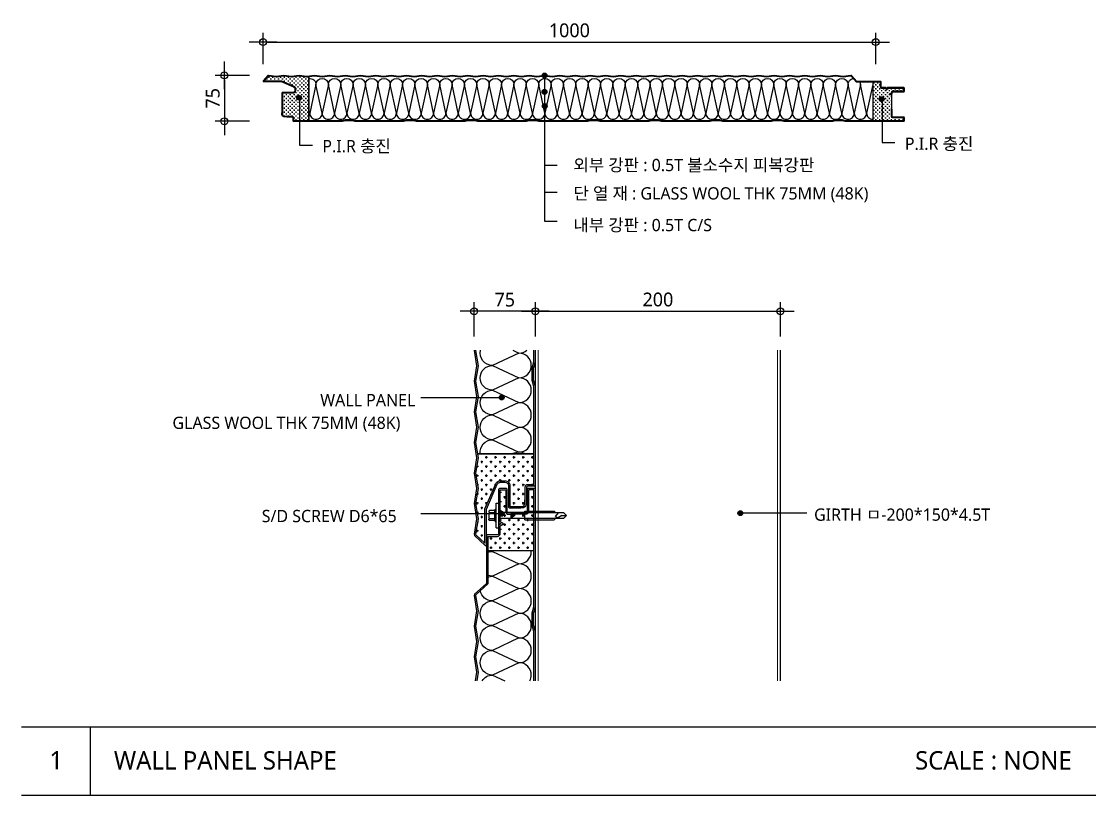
# Model space of a CAD drawing. Header units: millimetres. Extents: x 2752880 to 2775018, y 665860 to 672840.
# Drawn here: x 2752880 to 2754623, y 671455 to 672719 of the extents above; entities that cross this region are included whole.
import ezdxf
from ezdxf.enums import TextEntityAlignment as Align

# ---------------------------------------------------------------- set-up
doc = ezdxf.new("R2010")
doc.units = ezdxf.units.MM
doc.header["$LTSCALE"] = 10
doc.layers.get('DEFPOINTS').update_dxf_attribs({"color": 161})
for name, color, linetype in [('4', 4, 'Continuous'), ('BOX', 5, 'Continuous'), ('DIM', 7, 'Continuous'), ('Part', 1, 'Continuous'), ('TEX', 3, 'Continuous'), ('xref 단면도$0$내부우레탄-1', 13, 'Continuous')]:
    doc.layers.add(name, color=color, linetype=linetype)
doc.styles.add('나눔바른고딕', font='NanumBarunGothic.ttf')
doc.styles.add('맑은고딕', font='malgun_0.ttf')
doc.dimstyles.new('10 NDIM', dxfattribs={"dimscale": 10, "dimtxt": 3, "dimasz": 1, "dimexe": 2, "dimexo": 2, "dimgap": 1.5, "dimtad": 1, "dimdec": 0, "dimrnd": 0.25, "dimdsep": 46, "dimtxsty": '나눔바른고딕', "dimblk": 'DOT0', "dimcen": 1, "dimdle": 8, "dimclrd": 7, "dimclre": 7, "dimclrt": 7, "dimadec": 0, "dimazin": 0, "dimtfac": 1, "dimtdec": 0, "dimtix": 1, "dimtmove": 2, "dimatfit": 3, "dimldrblk": 'DOT0', "dimfxl": 1, "dimtolj": 1, "dimtzin": 0, "dimlwd": -1, "dimlwe": -1, "dimarcsym": 0})
pattern_1 = [(0, (50, 1426.6496), (3.175, 3.175), [1.5875, -4.7625]), (90, (50.7937, 1425.8558), (-3.175, 3.175), [1.5875, -4.7625])]

# ---------------------------------------------------------------- blocks, each defined once
blk = doc.blocks.new('DOT0')
at = {"layer": 'DIM'}
blk.add_line((-3, 0), (3, 0), dxfattribs=at)
at = {"layer": 'DIM', "color": 6}
blk.add_circle((0, 0), 0.75, dxfattribs=at)
blk = doc.blocks.new('*D24')
at = {"layer": 'DEFPOINTS', "color": 0, "linetype": 'ByBlock', "ltscale": 0.5, "transparency": 16777216}
for p in [(2754274.2, 672684.9), (2753274.2, 672633.9), (2754274.2, 672633.9)]:
    blk.add_point(p, dxfattribs=at)
at = {"layer": 'DIM', "color": 7, "linetype": 'ByBlock', "ltscale": 0.5, "transparency": 16777216}
for p, q in [((2753274.2, 672648.9), (2753274.2, 672699.9)), ((2754274.2, 672648.9), (2754274.2, 672699.9)), ((2753281.7, 672684.9), (2754266.7, 672684.9))]:
    blk.add_line(p, q, dxfattribs=at)
at = {"layer": 'DIM', "color": 7, "linetype": 'ByBlock', "ltscale": 0.5, "transparency": 16777216, "xscale": 7.5, "yscale": 7.5, "zscale": 7.5, "rotation": 180}
blk.add_blockref('DOT0', (2753274.2, 672684.9), dxfattribs=at)
at = {"layer": 'DIM', "color": 7, "linetype": 'ByBlock', "ltscale": 0.5, "transparency": 16777216, "xscale": 7.5, "yscale": 7.5, "zscale": 7.5}
blk.add_blockref('DOT0', (2754274.2, 672684.9), dxfattribs=at)
at = {"layer": 'DIM', "color": 7, "linetype": 'ByBlock', "ltscale": 0.5, "transparency": 16777216, "insert": (2753774.2, 672704.1), "char_height": 22.5, "attachment_point": 5, "style": '맑은고딕'}
blk.add_mtext('\\A1;1000', dxfattribs=at)
blk = doc.blocks.new('*D25')
at = {"layer": 'DEFPOINTS', "color": 0, "linetype": 'ByBlock', "ltscale": 0.5, "transparency": 16777216}
for p in [(2753267.2, 672630.7), (2753211.1, 672555.7), (2753267.2, 672555.7)]:
    blk.add_point(p, dxfattribs=at)
at = {"layer": 'DIM', "color": 7, "linetype": 'ByBlock', "ltscale": 0.5, "transparency": 16777216}
for p, q in [((2753252.2, 672630.7), (2753196.1, 672630.7)), ((2753211.1, 672623.2), (2753211.1, 672563.2)), ((2753252.2, 672555.7), (2753196.1, 672555.7))]:
    blk.add_line(p, q, dxfattribs=at)
at = {"layer": 'DIM', "color": 7, "linetype": 'ByBlock', "ltscale": 0.5, "transparency": 16777216, "xscale": 7.5, "yscale": 7.5, "zscale": 7.5}
for p, rotation in [((2753211.1, 672630.7), 90), ((2753211.1, 672555.7), 270)]:
    blk.add_blockref('DOT0', p, dxfattribs=dict(at, rotation=rotation))
at = {"layer": 'DIM', "color": 7, "linetype": 'ByBlock', "ltscale": 0.5, "transparency": 16777216, "insert": (2753192.2, 672593.2), "char_height": 22.5, "attachment_point": 5, "rotation": 90, "style": '맑은고딕'}
blk.add_mtext('\\A1;75', dxfattribs=at)
blk = doc.blocks.new('DASFDFAAD')
at = {"color": 4}
for p, q in [((2851171.63, 1641080.35), (2851171.63, 1641100.35)), ((2851173.63, 1641100.35), (2851173.63, 1641080.35)), ((2851165.63, 1641093.85), (2851165.63, 1641093.56)), ((2851165.63, 1641092.14), (2851165.63, 1641088.56)), ((2851166.13, 1641092.85), (2851165.78, 1641093.2)), ((2851166.13, 1641092.85), (2851165.78, 1641092.5)), ((2851170.63, 1641094.35), (2851166.13, 1641094.35)), ((2851166.13, 1641092.85), (2851170.63, 1641092.85)), ((2851170.63, 1641094.85), (2851170.63, 1641094.35)), ((2851170.63, 1641086.35), (2851170.63, 1641094.35)), ((2851171.63, 1641095.35), (2851171.13, 1641095.35)), ((2851218.65, 1641092.78), (2851173.63, 1641092.78)), ((2851195.03, 1641086.78), (2851195.03, 1641093.78)), ((2851195.03, 1641093.78), (2851219.03, 1641093.78)), ((2851195.03, 1641092.78), (2851226.53, 1641092.78)), ((2851219.03, 1641093.78), (2851220.03, 1641092.78)), ((2851219.89, 1641089.53), (2851222.54, 1641092.43)), ((2851225.29, 1641090.28), (2851221.66, 1641087.99)), ((2851222.54, 1641092.43), (2851226.53, 1641092.78)), ((2851225.29, 1641090.28), (2851229.03, 1641090.28)), ((2851229.03, 1641090.28), (2851226.53, 1641092.78)), ((2851229.03, 1641090.28), (2851226.53, 1641087.78)), ((2851166.13, 1641087.85), (2851165.63, 1641087.35)), ((2851165.63, 1641086.85), (2851165.63, 1641087.35)), ((2851166.13, 1641087.85), (2851165.78, 1641088.2)), ((2851166.13, 1641087.85), (2851170.63, 1641087.85)), ((2851166.13, 1641086.35), (2851170.63, 1641086.35)), ((2851170.63, 1641086.35), (2851170.63, 1641085.85)), ((2851171.13, 1641085.35), (2851171.63, 1641085.35)), ((2851218.65, 1641087.78), (2851173.63, 1641087.78)), ((2851226.53, 1641087.78), (2851195.03, 1641087.78)), ((2851195.03, 1641086.78), (2851219.03, 1641086.78)), ((2851219.03, 1641086.78), (2851220.03, 1641087.78)), ((2851221.66, 1641087.99), (2851219.89, 1641089.53))]:
    blk.add_line(p, q, dxfattribs=at)
for centre, start, end in [((2851166.13, 1641093.85), 90, 180), ((2851166.13, 1641093.56), 180, 225), ((2851166.13, 1641092.14), 135, 180), ((2851171.13, 1641094.85), 90, 180), ((2851166.13, 1641088.56), 180, 225), ((2851166.13, 1641086.85), 180, 270), ((2851171.13, 1641085.85), 180, 270)]:
    blk.add_arc(centre, 0.5, start, end, dxfattribs=at)
at = {"layer": '4'}
for p, q in [((2851171.63, 1641100.35), (2851173.63, 1641100.35)), ((2851171.63, 1641080.35), (2851173.63, 1641080.35))]:
    blk.add_line(p, q, dxfattribs=at)
blk = doc.blocks.new('*D26')
at = {"layer": 'DEFPOINTS', "color": 0, "linetype": 'ByBlock', "ltscale": 0.5, "transparency": 16777216}
for p in [(2753618.7, 672245.5), (2753618.7, 672189.4), (2753718.7, 672189.4)]:
    blk.add_point(p, dxfattribs=at)
at = {"layer": 'DIM', "color": 7, "linetype": 'ByBlock', "ltscale": 0.5, "transparency": 16777216}
for p, q in [((2753618.7, 672204.4), (2753618.7, 672260.5)), ((2753718.7, 672204.4), (2753718.7, 672260.5)), ((2753711.2, 672245.5), (2753626.2, 672245.5))]:
    blk.add_line(p, q, dxfattribs=at)
at = {"layer": 'DIM', "color": 7, "linetype": 'ByBlock', "ltscale": 0.5, "transparency": 16777216, "xscale": 7.5, "yscale": 7.5, "zscale": 7.5, "rotation": 180}
blk.add_blockref('DOT0', (2753618.7, 672245.5), dxfattribs=at)
at = {"layer": 'DIM', "color": 7, "linetype": 'ByBlock', "ltscale": 0.5, "transparency": 16777216, "xscale": 7.5, "yscale": 7.5, "zscale": 7.5}
blk.add_blockref('DOT0', (2753718.7, 672245.5), dxfattribs=at)
at = {"layer": 'DIM', "color": 7, "linetype": 'ByBlock', "ltscale": 0.5, "transparency": 16777216, "insert": (2753668.7, 672264.4), "char_height": 22.5, "attachment_point": 5, "style": '맑은고딕'}
blk.add_mtext('\\A1;75', dxfattribs=at)
blk = doc.blocks.new('*D27')
at = {"layer": 'DEFPOINTS', "color": 0, "linetype": 'ByBlock', "ltscale": 0.5, "transparency": 16777216}
for p in [(2754118.7, 672245.5), (2753718.7, 672189.4), (2754118.7, 672189.4)]:
    blk.add_point(p, dxfattribs=at)
at = {"layer": 'DIM', "color": 7, "linetype": 'ByBlock', "ltscale": 0.5, "transparency": 16777216}
for p, q in [((2753718.7, 672204.4), (2753718.7, 672260.5)), ((2754118.7, 672204.4), (2754118.7, 672260.5)), ((2753726.2, 672245.5), (2754111.2, 672245.5))]:
    blk.add_line(p, q, dxfattribs=at)
at = {"layer": 'DIM', "color": 7, "linetype": 'ByBlock', "ltscale": 0.5, "transparency": 16777216, "xscale": 7.5, "yscale": 7.5, "zscale": 7.5, "rotation": 180}
blk.add_blockref('DOT0', (2753718.7, 672245.5), dxfattribs=at)
at = {"layer": 'DIM', "color": 7, "linetype": 'ByBlock', "ltscale": 0.5, "transparency": 16777216, "xscale": 7.5, "yscale": 7.5, "zscale": 7.5}
blk.add_blockref('DOT0', (2754118.7, 672245.5), dxfattribs=at)
at = {"layer": 'DIM', "color": 7, "linetype": 'ByBlock', "ltscale": 0.5, "transparency": 16777216, "insert": (2753918.7, 672264.6), "char_height": 22.5, "attachment_point": 5, "style": '맑은고딕'}
blk.add_mtext('\\A1;200', dxfattribs=at)

msp = doc.modelspace()

# ---------------------------------------------------------------- hatches: boundary and pattern name
at = {"linetype": 'ByBlock'}
h = msp.add_hatch(color=4, dxfattribs=at)
h.dxf.hatch_style = 1
h.paths.add_polyline_path([(2753737.7, 672630.5, 1), (2753729.8, 672630.5, 1)])
h = msp.add_hatch(color=4, dxfattribs=at)
h.dxf.hatch_style = 1
h.paths.add_polyline_path([(2753737.4, 672603.8, 1), (2753729.5, 672603.8, 1)])
h = msp.add_hatch(color=4, dxfattribs=at)
h.dxf.hatch_style = 1
h.paths.add_polyline_path([(2753336.9, 672594.2, 1), (2753329, 672594.2, 1)])
h = msp.add_hatch(color=4, dxfattribs=at)
h.dxf.hatch_style = 1
h.paths.add_polyline_path([(2753737.9, 672580.3, 1), (2753730, 672580.3, 1)])
h = msp.add_hatch(color=4, dxfattribs=at)
h.dxf.hatch_style = 1
h.paths.add_polyline_path([(2754287.7, 672591.9, 1), (2754279.9, 672591.9, 1)])
h = msp.add_hatch(color=4, dxfattribs=at)
h.dxf.hatch_style = 1
h.paths.add_polyline_path([(2753667.6, 672104.7, 1), (2753659.8, 672104.7, 1)])
h = msp.add_hatch(color=4, dxfattribs=at)
h.dxf.hatch_style = 1
h.paths.add_polyline_path([(2753667.6, 671914.8, 1), (2753659.8, 671914.8, 1)])
h = msp.add_hatch(color=4, dxfattribs=at)
h.dxf.hatch_style = 1
h.paths.add_polyline_path([(2754057.1, 671915.9, 1), (2754049.2, 671915.9, 1)])
at = {"layer": 'xref 단면도$0$내부우레탄-1', "linetype": 'ByBlock'}
h = msp.add_hatch(dxfattribs=at)
h.set_pattern_fill('CROSS', color=251, scale=0.5, style=0)
h.set_pattern_definition(pattern_1)
h.paths.add_polyline_path([(2753349.1, 672628), (2753345.9, 672627.5), (2753333.4, 672629.5), (2753320.9, 672627.5), (2753308.4, 672629.5), (2753295.9, 672627.5), (2753283.4, 672629.5), (2753282.9, 672629.4), (2753276.2, 672621.9), (2753304.2, 672621.9), (2753324.7, 672612.9, -0.298105), (2753327.1, 672609.2), (2753327.1, 672605.5, -0.414214), (2753323.1, 672601.5), (2753306.1, 672601.5), (2753306.1, 672569.8), (2753306.1, 672567.9), (2753306.1, 672566.4, 0.378865), (2753307.8, 672564.5), (2753313, 672563.9), (2753321.8, 672563.9, -0.433389), (2753324.1, 672561.7), (2753324.1, 672556.9), (2753333.9, 672556.9), (2753333.9, 672590.4, -0.481018), (2753329, 672594.2, -1), (2753336.9, 672594.2, -0.350423), (2753333.9, 672590.4), (2753333.9, 672556.9), (2753349.1, 672556.9)])
h = msp.add_hatch(dxfattribs=at)
h.set_pattern_fill('CROSS', color=251, scale=0.5, style=0)
h.set_pattern_definition(pattern_1)
h.paths.add_polyline_path([(2754299.7, 672575.5), (2754299.7, 672599.5), (2754296.7, 672599.5), (2754296.7, 672600.7), (2754299.7, 672600.7), (2754299.7, 672602.7, -0.414214), (2754301.9, 672604.9), (2754319.7, 672604.9), (2754319.7, 672609.5), (2754293.7, 672609.5), (2754291.9, 672606.6), (2754290.2, 672609.5), (2754283.9, 672609.5, -0.414214), (2754281.7, 672611.7), (2754281.7, 672619.5), (2754269.8, 672619.5), (2754269.8, 672556.9), (2754284.7, 672556.9), (2754284.7, 672588, -0.481018), (2754279.9, 672591.9, -1), (2754287.7, 672591.9, -0.350423), (2754284.7, 672588), (2754284.7, 672556.9), (2754319.7, 672556.9), (2754319.7, 672561.3), (2754302, 672561.3, -0.426354), (2754299.7, 672563.5)])
h = msp.add_hatch(dxfattribs=at)
h.set_pattern_fill('CROSS', color=251, scale=30, angle=90, style=0)
h.set_pattern_definition([(90, (6040446.3056, -5032262.4464), (-7.5, 7.5), [3.75, -11.25]), (180, (6040448.1806, -5032260.5714), (-7.5, -7.5), [3.75, -11.25])])
h.paths.add_polyline_path([(2753626.2, 672012.8), (2753621.2, 671981.4), (2753625.2, 671956.4), (2753621.2, 671931.4), (2753625.2, 671906.4), (2753621.2, 671881.4), (2753621.3, 671880.4), (2753636.3, 671866.9), (2753636.3, 671922.9), (2753656.4, 671968.8), (2753669.1, 671968.8, -0.414214), (2753677.1, 671960.9), (2753677.1, 671926.8), (2753697.2, 671926.8, 0.378865), (2753701, 671930.2), (2753702.3, 671940.6), (2753702.3, 671962.8), (2753716.3, 671962.8), (2753716.3, 672012.8)])
h = msp.add_hatch(dxfattribs=at)
h.set_pattern_fill('CROSS', color=251, scale=30, angle=90, style=0)
h.set_pattern_definition([(90, (6040446.3056, -5034262.4464), (-7.5, 7.5), [3.75, -11.25]), (180, (6040448.1806, -5034260.5714), (-7.5, -7.5), [3.75, -11.25])])
h.paths.add_polyline_path([(2753681.1, 671914), (2753681.1, 671908), (2753678.7, 671908), (2753678.7, 671914), (2753674.7, 671914, -0.414214), (2753670.3, 671918.4), (2753670.3, 671954), (2753661.1, 671954), (2753661.1, 671901.9), (2753666.9, 671898.4), (2753661.1, 671895), (2753661.1, 671882.4, -0.414214), (2753656.7, 671878), (2753641.1, 671878), (2753641.1, 671854.3), (2753716.3, 671854.3), (2753716.3, 671954), (2753707.5, 671954), (2753707.5, 671918.3, -0.402176), (2753703.1, 671914)])

# ---------------------------------------------------------------- linework, layer by layer
at = {"color": 4, "linetype": 'ByBlock'}
for p, q in [((2753349.1, 672628), (2753349.1, 672556.9)), ((2753349.1, 672556.9), (2753349.1, 672628)), ((2753733.4, 672630.7), (2753733.4, 672392.4)), ((2754269.8, 672556.9), (2754269.8, 672619.5)), ((2753306.1, 672600.8), (2753304.9, 672600.8)), ((2753304.9, 672600.8), (2753304.9, 672567.7)), ((2753306.1, 672600.8), (2753304.9, 672600.8)), ((2753304.9, 672600.8), (2753304.9, 672567.7)), ((2753306.1, 672600.8), (2753306.1, 672569.7)), ((2753306.1, 672600.8), (2753306.1, 672567.9)), ((2754299.7, 672600.5), (2754299.7, 672574.5)), ((2754300.9, 672600.5), (2754300.9, 672602.7)), ((2753333.9, 672595.8), (2753333.9, 672516.9)), ((2754284.7, 672593.4), (2754284.7, 672520.8)), ((2753333.9, 672516.9), (2753354.8, 672516.9)), ((2754284.7, 672520.8), (2754305.6, 672520.8)), ((2753733.4, 672483.9), (2753754.4, 672483.9)), ((2753733.4, 672440.2), (2753754.4, 672440.2)), ((2753733.4, 672392.4), (2753754.4, 672392.4)), ((2753531.6, 672104.6), (2753663.6, 672104.6)), ((2753624.1, 672012.8), (2753716.3, 672012.8)), ((2753716.3, 672012.8), (2753624.1, 672012.8)), ((2753678.6, 671926.8), (2753690.7, 671926.8)), ((2753678.6, 671926.8), (2753678.6, 671924.4)), ((2753678.6, 671926.8), (2753694.4, 671926.8)), ((2753678.6, 671926.8), (2753678.6, 671924.4)), ((2753678.6, 671924.4), (2753694.7, 671924.4)), ((2753678.6, 671924.4), (2753694.7, 671924.4)), ((2753531.6, 671915.3), (2753663.6, 671915.3)), ((2753679.1, 671916.4), (2753674.7, 671916.4)), ((2753679.1, 671914), (2753681.1, 671914)), ((2754161.8, 671915.8), (2754053.1, 671915.8)), ((2753716.3, 671854.3), (2753641.1, 671854.3))]:
    msp.add_line(p, q, dxfattribs=at)
at = {"color": 0, "linetype": 'ByBlock'}
for p, q in [((2753718.7, 671642.2), (2753718.7, 672181.9)), ((2754118.7, 671642.2), (2754118.7, 672181.9))]:
    msp.add_line(p, q, dxfattribs=at)
at = {"color": 4, "linetype": 'ByBlock'}
for points in [[(2754296.7, 672600.7), (2754296.7, 672599.5), (2754299.9, 672599.5, 0.414214), (2754300.9, 672600.5), (2754300.9, 672602.7, -0.414214), (2754301.9, 672603.7), (2754319.9, 672603.7, 0.414214), (2754320.9, 672604.7), (2754320.9, 672609.7, 0.414214), (2754319.9, 672610.7), (2754293, 672610.7), (2754291.9, 672608.9), (2754290.9, 672610.7), (2754283.9, 672610.7, -0.414214), (2754282.9, 672611.7), (2754282.9, 672619.7, 0.414214), (2754281.9, 672620.7), (2754243.4, 672620.7), (2754234.5, 672630.5), (2754233.4, 672630.7), (2754220.9, 672628.7), (2754208.4, 672630.7), (2754195.9, 672628.7), (2754183.4, 672630.7), (2754170.9, 672628.7), (2754158.4, 672630.7), (2754145.9, 672628.7), (2754133.4, 672630.7), (2754120.9, 672628.7), (2754108.4, 672630.7), (2754095.9, 672628.7), (2754083.4, 672630.7), (2754070.9, 672628.7), (2754058.4, 672630.7), (2754045.9, 672628.7), (2754033.4, 672630.7), (2754020.9, 672628.7), (2754008.4, 672630.7), (2753995.9, 672628.7), (2753983.4, 672630.7), (2753970.9, 672628.7), (2753958.4, 672630.7), (2753945.9, 672628.7), (2753933.4, 672630.7), (2753920.9, 672628.7), (2753908.4, 672630.7), (2753895.9, 672628.7), (2753883.4, 672630.7), (2753870.9, 672628.7), (2753858.4, 672630.7), (2753845.9, 672628.7), (2753833.4, 672630.7), (2753820.9, 672628.7), (2753808.4, 672630.7), (2753795.9, 672628.7), (2753783.4, 672630.7), (2753770.9, 672628.7), (2753758.4, 672630.7), (2753745.9, 672628.7), (2753733.4, 672630.7), (2753720.9, 672628.7), (2753708.4, 672630.7), (2753695.9, 672628.7), (2753683.4, 672630.7), (2753670.9, 672628.7), (2753658.4, 672630.7), (2753645.9, 672628.7), (2753633.4, 672630.7), (2753620.9, 672628.7), (2753608.4, 672630.7), (2753595.9, 672628.7), (2753583.4, 672630.7), (2753570.9, 672628.7), (2753558.4, 672630.7), (2753545.9, 672628.7), (2753533.4, 672630.7), (2753520.9, 672628.7), (2753508.4, 672630.7), (2753495.9, 672628.7), (2753483.4, 672630.7), (2753470.9, 672628.7), (2753458.4, 672630.7), (2753445.9, 672628.7), (2753433.4, 672630.7), (2753420.9, 672628.7), (2753408.4, 672630.7), (2753395.9, 672628.7), (2753383.4, 672630.7), (2753370.9, 672628.7), (2753358.4, 672630.7), (2753345.9, 672628.7), (2753333.4, 672630.7), (2753320.9, 672628.7), (2753308.4, 672630.7), (2753295.9, 672628.7), (2753283.4, 672630.7), (2753282.3, 672630.5), (2753274.3, 672621.6, 0.20034), (2753274.2, 672621.3), (2753274.2, 672621.2, 0.414214), (2753274.7, 672620.7), (2753303.9, 672620.7), (2753324.2, 672611.8, -0.298105), (2753325.9, 672609.2), (2753325.9, 672605.5, -0.414214), (2753323.1, 672602.7), (2753305.9, 672602.7, 0.414214), (2753304.9, 672601.7), (2753304.9, 672569.7), (2753306.1, 672569.7)], [(2754281.7, 672619.5), (2754242.8, 672619.5), (2754233.9, 672629.4), (2754233.4, 672629.5), (2754220.9, 672627.5), (2754208.4, 672629.5), (2754195.9, 672627.5), (2754183.4, 672629.5), (2754170.9, 672627.5), (2754158.4, 672629.5), (2754145.9, 672627.5), (2754133.4, 672629.5), (2754120.9, 672627.5), (2754108.4, 672629.5), (2754095.9, 672627.5), (2754083.4, 672629.5), (2754070.9, 672627.5), (2754058.4, 672629.5), (2754045.9, 672627.5), (2754033.4, 672629.5), (2754020.9, 672627.5), (2754008.4, 672629.5), (2753995.9, 672627.5), (2753983.4, 672629.5), (2753970.9, 672627.5), (2753958.4, 672629.5), (2753945.9, 672627.5), (2753933.4, 672629.5), (2753920.9, 672627.5), (2753908.4, 672629.5), (2753895.9, 672627.5), (2753883.4, 672629.5), (2753870.9, 672627.5), (2753858.4, 672629.5), (2753845.9, 672627.5), (2753833.4, 672629.5), (2753820.9, 672627.5), (2753808.4, 672629.5), (2753795.9, 672627.5), (2753783.4, 672629.5), (2753770.9, 672627.5), (2753758.4, 672629.5), (2753745.9, 672627.5), (2753733.4, 672629.5), (2753720.9, 672627.5), (2753708.4, 672629.5), (2753695.9, 672627.5), (2753683.4, 672629.5), (2753670.9, 672627.5), (2753658.4, 672629.5), (2753645.9, 672627.5), (2753633.4, 672629.5), (2753620.9, 672627.5), (2753608.4, 672629.5), (2753595.9, 672627.5), (2753583.4, 672629.5), (2753570.9, 672627.5), (2753558.4, 672629.5), (2753545.9, 672627.5), (2753533.4, 672629.5), (2753520.9, 672627.5), (2753508.4, 672629.5), (2753495.9, 672627.5), (2753483.4, 672629.5), (2753470.9, 672627.5), (2753458.4, 672629.5), (2753445.9, 672627.5), (2753433.4, 672629.5), (2753420.9, 672627.5), (2753408.4, 672629.5), (2753395.9, 672627.5), (2753383.4, 672629.5), (2753370.9, 672627.5), (2753358.4, 672629.5), (2753345.9, 672627.5), (2753333.4, 672629.5), (2753320.9, 672627.5), (2753308.4, 672629.5), (2753295.9, 672627.5), (2753283.4, 672629.5), (2753282.9, 672629.4), (2753276.2, 672621.9), (2753304.2, 672621.9), (2753324.7, 672612.9, -0.298105), (2753327.1, 672609.2), (2753327.1, 672605.5, -0.414214), (2753323.1, 672601.5), (2753306.1, 672601.5), (2753306.1, 672569.8)], [(2754281.7, 672619.5), (2754281.7, 672611.7, 0.414214), (2754283.9, 672609.5), (2754290.2, 672609.5), (2754291.9, 672606.6), (2754293.7, 672609.5), (2754319.7, 672609.5), (2754319.7, 672604.9), (2754301.9, 672604.9, 0.414214), (2754299.7, 672602.7), (2754299.7, 672600.7), (2754296.7, 672600.7)], [(2753307.7, 672563.3, -0.379276), (2753304.9, 672566.4), (2753304.9, 672569.7)], [(2753306.1, 672575.8), (2753306.1, 672566.4, 0.378865), (2753307.8, 672564.5), (2753313, 672563.9), (2753321.8, 672563.9, -0.433389), (2753324.1, 672561.7), (2753324.1, 672556.9), (2753403.9, 672556.9), (2753408.9, 672558.4), (2753419.3, 672558.4), (2753424.3, 672556.9), (2753503.9, 672556.9), (2753508.9, 672558.4), (2753519.3, 672558.4), (2753524.3, 672556.9), (2753603.9, 672556.9), (2753608.9, 672558.4), (2753619.3, 672558.4), (2753624.3, 672556.9), (2753703.9, 672556.9), (2753708.9, 672558.4), (2753719.3, 672558.4), (2753724.3, 672556.9), (2753803.9, 672556.9), (2753808.9, 672558.4), (2753819.3, 672558.4), (2753824.3, 672556.9), (2753903.9, 672556.9), (2753908.9, 672558.4), (2753919.3, 672558.4), (2753924.3, 672556.9), (2754003.9, 672556.9), (2754008.9, 672558.4), (2754019.3, 672558.4), (2754024.3, 672556.9), (2754103.9, 672556.9), (2754108.9, 672558.4), (2754119.3, 672558.4), (2754124.3, 672556.9), (2754203.9, 672556.9), (2754208.9, 672558.4), (2754219.3, 672558.4), (2754224.3, 672556.9), (2754319.7, 672556.9), (2754319.7, 672561.3), (2754301.8, 672561.3, -0.402176), (2754299.7, 672563.5), (2754299.7, 672575.5)], [(2753307.7, 672563.3), (2753312.9, 672562.7), (2753321.8, 672562.7, -0.442758), (2753322.9, 672561.7), (2753322.9, 672556.7, 0.414214), (2753323.9, 672555.7), (2753404.1, 672555.7), (2753409.1, 672557.2), (2753419.1, 672557.2), (2753424.1, 672555.7), (2753504.1, 672555.7), (2753509.1, 672557.2), (2753519.1, 672557.2), (2753524.1, 672555.7), (2753604.1, 672555.7), (2753609.1, 672557.2), (2753619.1, 672557.2), (2753624.1, 672555.7), (2753704.1, 672555.7), (2753709.1, 672557.2), (2753719.1, 672557.2), (2753724.1, 672555.7), (2753804.1, 672555.7), (2753809.1, 672557.2), (2753819.1, 672557.2), (2753824.1, 672555.7), (2753904.1, 672555.7), (2753909.1, 672557.2), (2753919.1, 672557.2), (2753924.1, 672555.7), (2754004.1, 672555.7), (2754009.1, 672557.2), (2754019.1, 672557.2), (2754024.1, 672555.7), (2754104.1, 672555.7), (2754109.1, 672557.2), (2754119.1, 672557.2), (2754124.1, 672555.7), (2754204.1, 672555.7), (2754209.1, 672557.2), (2754219.1, 672557.2), (2754224.1, 672555.7), (2754319.9, 672555.7, 0.414214), (2754320.9, 672556.7), (2754320.9, 672561.5, 0.396394), (2754320, 672562.5), (2754301.9, 672562.5, -0.396394), (2754300.9, 672563.5), (2754300.9, 672569), (2754300.9, 672575.5), (2754299.7, 672575.5)], [(2753618.8, 672181.9), (2753618.7, 672181.4), (2753622.7, 672156.4), (2753618.7, 672131.4), (2753622.7, 672106.4), (2753618.7, 672081.4), (2753622.7, 672056.4), (2753618.7, 672031.4), (2753622.7, 672006.4), (2753618.7, 671981.4), (2753622.7, 671956.4), (2753618.7, 671931.4), (2753622.7, 671906.4), (2753618.7, 671881.4), (2753619.1, 671879.2), (2753636.8, 671863.2, 0.20034), (2753637.5, 671862.9), (2753637.7, 671862.9, 0.414214), (2753638.7, 671863.9), (2753638.7, 671922.4), (2753656.4, 671963, -0.298105), (2753661.7, 671966.4), (2753669.1, 671966.4, -0.414214), (2753674.7, 671960.9), (2753674.7, 671926.4, 0.414214), (2753676.7, 671924.4), (2753690.7, 671924.4), (2753690.7, 671926.8)], [(2753621.2, 672181.9), (2753621.2, 672181.4), (2753625.2, 672156.4), (2753621.2, 672131.4), (2753625.2, 672106.4), (2753621.2, 672081.4), (2753625.2, 672056.4), (2753621.2, 672031.4), (2753625.2, 672006.4), (2753621.2, 671981.4), (2753625.2, 671956.4), (2753621.2, 671931.4), (2753625.2, 671906.4), (2753621.2, 671881.4), (2753621.3, 671880.4), (2753636.3, 671866.9), (2753636.3, 671922.9), (2753654.2, 671964, -0.298105), (2753661.7, 671968.8), (2753669.1, 671968.8, -0.414214), (2753677.1, 671960.9), (2753677.1, 671926.8), (2753690.6, 671926.8)], [(2753678.6, 671926.8), (2753697.2, 671926.8, 0.378865), (2753701, 671930.2), (2753702.3, 671940.6), (2753702.3, 671958.2, -0.433389), (2753706.7, 671962.8), (2753716.3, 671962.8), (2753716.3, 672122.5), (2753713.3, 672132.5), (2753713.3, 672153.2), (2753716.3, 672163.2), (2753716.3, 672181.9)], [(2753703.4, 671929.9), (2753704.7, 671940.4), (2753704.7, 671958.2, -0.442758), (2753706.7, 671960.4), (2753716.7, 671960.4, 0.414214), (2753718.7, 671962.4), (2753718.7, 672122.8), (2753715.7, 672132.8), (2753715.7, 672152.8), (2753718.7, 672162.8), (2753718.7, 672181.9)], [(2753702.2, 672012.8, 0.13386), (2753691.9, 672015.6), (2753679, 672012.8)], [(2753678.7, 671908), (2753681.1, 671908), (2753681.1, 671914.4, 0.414214), (2753679.1, 671916.4), (2753674.7, 671916.4, -0.414214), (2753672.7, 671918.4), (2753672.7, 671954.4, 0.414214), (2753670.7, 671956.4), (2753660.7, 671956.4, 0.414214), (2753658.7, 671954.4), (2753658.7, 671900.5), (2753662.2, 671898.4), (2753658.7, 671896.3), (2753658.7, 671882.4, -0.414214), (2753656.7, 671880.4), (2753640.7, 671880.4, 0.414214), (2753638.7, 671878.4), (2753638.7, 671801.3), (2753619.1, 671783.7), (2753618.7, 671781.4), (2753622.7, 671756.4), (2753618.7, 671731.4), (2753622.7, 671706.4), (2753618.7, 671681.4), (2753622.7, 671656.4), (2753620.4, 671642.2)], [(2753641.1, 671878), (2753656.7, 671878, 0.414214), (2753661.1, 671882.4), (2753661.1, 671895), (2753666.9, 671898.4), (2753661.1, 671901.9), (2753661.1, 671954), (2753670.3, 671954), (2753670.3, 671918.4, 0.414214), (2753674.7, 671914), (2753678.7, 671914), (2753678.7, 671908)], [(2753718.7, 671642.2), (2753718.7, 671722.8), (2753715.7, 671732.8), (2753715.7, 671752.8), (2753718.7, 671762.8), (2753718.7, 671954.4, 0.414214), (2753716.7, 671956.4), (2753707.1, 671956.4, 0.396394), (2753705.1, 671954.6), (2753705.1, 671918.3, -0.396394), (2753703.1, 671916.4), (2753692.1, 671916.4), (2753679.1, 671916.4), (2753679.1, 671914)], [(2753716.3, 671642.2), (2753716.3, 671722.5), (2753713.3, 671732.5), (2753713.3, 671753.2), (2753716.3, 671763.2), (2753716.3, 671954), (2753707.5, 671954), (2753707.5, 671918.3, -0.402176), (2753703.1, 671914), (2753679.1, 671914)], [(2753703.4, 671929.9, -0.379276), (2753697.2, 671924.4), (2753690.7, 671924.4)]]:
    msp.add_lwpolyline(points, format="xyb", dxfattribs=at)
msp.add_lwpolyline([(2753641.1, 671878), (2753641.1, 671800.3), (2753621.3, 671782.4), (2753621.2, 671781.4), (2753625.2, 671756.4), (2753621.2, 671731.4), (2753625.2, 671706.4), (2753621.2, 671681.4), (2753625.2, 671656.4), (2753622.9, 671642.2)], dxfattribs=at)
for centre in [(2753733.7, 672630.5), (2753733.5, 672603.8), (2753333, 672594.2), (2753734, 672580.3), (2754283.8, 672591.9), (2753663.7, 672104.7), (2753663.7, 671914.8), (2754053.2, 671915.9)]:
    msp.add_circle(centre, 3.94, dxfattribs=at)
at = {"layer": 'BOX'}
for p, q in [((2752879.8, 671567.2), (2758204.8, 671567.2)), ((2752992.3, 671567.2), (2752992.3, 671454.7))]:
    msp.add_line(p, q, dxfattribs=at)
at = {"layer": 'BOX', "color": 0}
msp.add_line((2758204.8, 671454.7), (2752879.8, 671454.7), dxfattribs=at)
at = {"layer": 'Part', "color": 0, "linetype": 'ByBlock', "lineweight": 0, "ltscale": 0.1}
for p, q in [((2753723.3, 671642.2), (2753723.3, 672181.9)), ((2754114.1, 671642.2), (2754114.1, 672181.9))]:
    msp.add_line(p, q, dxfattribs=at)
at = {"layer": 'xref 단면도$0$내부우레탄-1', "color": 251, "linetype": 'ByBlock'}
for points in [[(2753349.1, 672625.6, -0.455474), (2753360.6, 672615.6), (2753350.5, 672569.1, 0.414214), (2753360.6, 672559)], [(2753360.6, 672559, 0.414214), (2753370.7, 672569.1), (2753360.6, 672615.6, -1), (2753380.8, 672615.6), (2753370.7, 672569.1, 0.414214), (2753380.8, 672559)], [(2753380.8, 672559, 0.414214), (2753390.9, 672569.1), (2753380.8, 672615.6, -1), (2753401, 672615.6), (2753390.9, 672569.1, 0.414214), (2753401, 672559)], [(2753401, 672559, 0.414214), (2753411.1, 672569.1), (2753401, 672615.6, -1), (2753421.2, 672615.6), (2753411.1, 672569.1, 0.414214), (2753421.2, 672559)], [(2753421.2, 672559, 0.414214), (2753431.3, 672569.1), (2753421.2, 672615.6, -1), (2753441.4, 672615.6), (2753431.3, 672569.1, 0.414214), (2753441.4, 672559)], [(2753441.4, 672559, 0.414214), (2753451.5, 672569.1), (2753441.4, 672615.6, -1), (2753461.6, 672615.6), (2753451.5, 672569.1, 0.414214), (2753461.6, 672559)], [(2753461.6, 672559, 0.414214), (2753471.7, 672569.1), (2753461.6, 672615.6, -1), (2753481.8, 672615.6), (2753471.7, 672569.1, 0.414214), (2753481.8, 672559)], [(2753481.8, 672559, 0.414214), (2753491.9, 672569.1), (2753481.8, 672615.6, -1), (2753502, 672615.6), (2753491.9, 672569.1, 0.414214), (2753502, 672559)], [(2753502, 672559, 0.414214), (2753512.1, 672569.1), (2753502, 672615.6, -1), (2753522.2, 672615.6), (2753512.1, 672569.1, 0.414214), (2753522.2, 672559)], [(2753522.2, 672559, 0.414214), (2753532.3, 672569.1), (2753522.2, 672615.6, -1), (2753542.4, 672615.6), (2753532.3, 672569.1, 0.414214), (2753542.4, 672559)], [(2753542.4, 672559, 0.414214), (2753552.5, 672569.1), (2753542.4, 672615.6, -1), (2753562.6, 672615.6), (2753552.5, 672569.1, 0.414214), (2753562.6, 672559)], [(2753562.6, 672559, 0.414214), (2753572.7, 672569.1), (2753562.6, 672615.6, -1), (2753582.8, 672615.6), (2753572.7, 672569.1, 0.414214), (2753582.8, 672559)], [(2753582.8, 672559, 0.414214), (2753592.9, 672569.1), (2753582.8, 672615.6, -1), (2753602.9, 672615.6), (2753592.9, 672569.1, 0.414214), (2753602.9, 672559)], [(2753602.9, 672559, 0.414214), (2753613, 672569.1), (2753602.9, 672615.6, -1), (2753623.1, 672615.6), (2753613, 672569.1, 0.414214), (2753623.1, 672559)], [(2753623.1, 672559, 0.414214), (2753633.2, 672569.1), (2753623.1, 672615.6, -1), (2753643.3, 672615.6), (2753633.2, 672569.1, 0.414214), (2753643.3, 672559)], [(2753643.3, 672559, 0.414214), (2753653.4, 672569.1), (2753643.3, 672615.6, -1), (2753663.5, 672615.6), (2753653.4, 672569.1, 0.414214), (2753663.5, 672559)], [(2753663.5, 672559, 0.414214), (2753673.6, 672569.1), (2753663.5, 672615.6, -1), (2753683.7, 672615.6), (2753673.6, 672569.1, 0.414214), (2753683.7, 672559)], [(2753683.7, 672559, 0.414214), (2753693.8, 672569.1), (2753683.7, 672615.6, -1), (2753703.9, 672615.6), (2753693.8, 672569.1, 0.414214), (2753703.9, 672559)], [(2753703.9, 672559, 0.414214), (2753714, 672569.1), (2753703.9, 672615.6, -1), (2753724.1, 672615.6), (2753714, 672569.1, 0.414214), (2753724.1, 672559)], [(2753724.1, 672559, 0.414214), (2753734.2, 672569.1), (2753724.1, 672615.6, -1), (2753744.3, 672615.6), (2753734.2, 672569.1, 0.414214), (2753744.3, 672559)], [(2753744.3, 672559, 0.414214), (2753754.4, 672569.1), (2753744.3, 672615.6, -1), (2753764.5, 672615.6), (2753754.4, 672569.1, 0.414214), (2753764.5, 672559)], [(2753764.5, 672559, 0.414214), (2753774.6, 672569.1), (2753764.5, 672615.6, -1), (2753784.7, 672615.6), (2753774.6, 672569.1, 0.414214), (2753784.7, 672559)], [(2753784.7, 672559, 0.414214), (2753794.8, 672569.1), (2753784.7, 672615.6, -1), (2753804.9, 672615.6), (2753794.8, 672569.1, 0.414214), (2753804.9, 672559)], [(2753804.9, 672559, 0.414214), (2753815, 672569.1), (2753804.9, 672615.6, -1), (2753825.1, 672615.6), (2753815, 672569.1, 0.414214), (2753825.1, 672559)], [(2753825.1, 672559, 0.414214), (2753835.2, 672569.1), (2753825.1, 672615.6, -1), (2753845.3, 672615.6), (2753835.2, 672569.1, 0.414214), (2753845.3, 672559)], [(2753845.3, 672559, 0.414214), (2753855.4, 672569.1), (2753845.3, 672615.6, -1), (2753865.5, 672615.6), (2753855.4, 672569.1, 0.414214), (2753865.5, 672559)], [(2753865.5, 672559, 0.414214), (2753875.6, 672569.1), (2753865.5, 672615.6, -1), (2753885.7, 672615.6), (2753875.6, 672569.1, 0.414214), (2753885.7, 672559)], [(2753885.7, 672559, 0.414214), (2753895.8, 672569.1), (2753885.7, 672615.6, -1), (2753905.9, 672615.6), (2753895.8, 672569.1, 0.414214), (2753905.9, 672559)], [(2753905.9, 672559, 0.414214), (2753916, 672569.1), (2753905.9, 672615.6, -1), (2753926.1, 672615.6), (2753916, 672569.1, 0.414214), (2753926.1, 672559)], [(2753926.1, 672559, 0.414214), (2753936.2, 672569.1), (2753926.1, 672615.6, -1), (2753946.3, 672615.6), (2753936.2, 672569.1, 0.414214), (2753946.3, 672559)], [(2753946.3, 672559, 0.414214), (2753956.4, 672569.1), (2753946.3, 672615.6, -1), (2753966.5, 672615.6), (2753956.4, 672569.1, 0.414214), (2753966.5, 672559)], [(2753966.5, 672559, 0.414214), (2753976.6, 672569.1), (2753966.5, 672615.6, -1), (2753986.7, 672615.6), (2753976.6, 672569.1, 0.414214), (2753986.7, 672559)], [(2753986.7, 672559, 0.414214), (2753996.8, 672569.1), (2753986.7, 672615.6, -1), (2754006.9, 672615.6), (2753996.8, 672569.1, 0.414214), (2754006.9, 672559)], [(2754006.9, 672559, 0.414214), (2754017, 672569.1), (2754006.9, 672615.6, -1), (2754027.1, 672615.6), (2754017, 672569.1, 0.414214), (2754027.1, 672559)], [(2754027.1, 672559, 0.414214), (2754037.2, 672569.1), (2754027.1, 672615.6, -1), (2754047.3, 672615.6), (2754037.2, 672569.1, 0.414214), (2754047.3, 672559)], [(2754027.1, 672559, 0.414214), (2754037.2, 672569.1), (2754027.1, 672615.6, -1), (2754047.3, 672615.6), (2754037.2, 672569.1, 0.414214), (2754047.3, 672559)], [(2754047.3, 672559, 0.414214), (2754057.4, 672569.1), (2754047.3, 672615.6, -1), (2754067.5, 672615.6), (2754057.4, 672569.1, 0.414214), (2754067.5, 672559)], [(2754067.5, 672559, 0.414214), (2754077.6, 672569.1), (2754067.5, 672615.6, -1), (2754087.7, 672615.6), (2754077.6, 672569.1, 0.414214), (2754087.7, 672559)], [(2754087.7, 672559, 0.414214), (2754097.8, 672569.1), (2754087.7, 672615.6, -1), (2754107.8, 672615.6), (2754097.8, 672569.1, 0.414214), (2754107.8, 672559)], [(2754107.8, 672559, 0.414214), (2754117.9, 672569.1), (2754107.8, 672615.6, -1), (2754128, 672615.6), (2754117.9, 672569.1, 0.414214), (2754128, 672559)], [(2754128, 672559, 0.414214), (2754138.1, 672569.1), (2754128, 672615.6, -1), (2754148.2, 672615.6), (2754138.1, 672569.1, 0.414214), (2754148.2, 672559)], [(2754148.2, 672559, 0.414214), (2754158.3, 672569.1), (2754148.2, 672615.6, -1), (2754168.4, 672615.6), (2754158.3, 672569.1, 0.414214), (2754168.4, 672559)], [(2754168.4, 672559, 0.414214), (2754178.5, 672569.1), (2754168.4, 672615.6, -1), (2754188.6, 672615.6), (2754178.5, 672569.1, 0.414214), (2754188.6, 672559)], [(2754188.6, 672559, 0.414214), (2754198.7, 672569.1), (2754188.6, 672615.6, -1), (2754208.8, 672615.6), (2754198.7, 672569.1, 0.414214), (2754208.8, 672559)], [(2754208.8, 672559, 0.414214), (2754218.9, 672569.1), (2754208.8, 672615.6, -1), (2754229, 672615.6), (2754218.9, 672569.1, 0.414214), (2754229, 672559)], [(2754229, 672559, 0.414214), (2754239.1, 672569.1), (2754229, 672615.6, -0.363539), (2754237.4, 672625.6, -0.363539)], [(2754248.5, 672619.5, -0.097981), (2754249.2, 672615.6), (2754239.1, 672569.1, 0.414214), (2754249.2, 672559)], [(2754249.2, 672559, 0.414214), (2754259.3, 672569.1), (2754249.2, 672615.6, -0.097981), (2754250, 672619.5, -0.097981)], [(2754268.7, 672619.5, -0.097981), (2754269.4, 672615.6), (2754259.3, 672569.1, 0.414214), (2754269.4, 672559)], [(2753349.1, 672564, 0.13386), (2753350.5, 672569.1), (2753349.1, 672575.5)], [(2753712.1, 672157, 0.414214), (2753691.9, 672177.2), (2753648.8, 672157, -0.485573), (2753629.2, 672181.9, -0.485573)], [(2753681.8, 672181.9), (2753691.9, 672177.2, 0.176801), (2753704.9, 672181.9)], [(2753712.1, 672116.6, 0.414214), (2753691.9, 672136.8), (2753648.8, 672116.6, -1), (2753648.8, 672157), (2753691.9, 672136.8, 0.414214), (2753712.1, 672157)], [(2753712.1, 672076.2, 0.414214), (2753691.9, 672096.4), (2753648.8, 672076.2, -1), (2753648.8, 672116.6), (2753691.9, 672096.4, 0.414214), (2753712.1, 672116.6)], [(2753712.1, 672035.8, 0.414214), (2753691.9, 672056), (2753648.8, 672035.8, -1), (2753648.8, 672076.2), (2753691.9, 672056, 0.414214), (2753712.1, 672076.2)], [(2753628.8, 672012.8, -0.455474), (2753648.8, 672035.8), (2753691.9, 672015.6, 0.414214), (2753712.1, 672035.8)], [(2753641.1, 671851.9, -0.097981), (2753648.8, 671853.4), (2753691.9, 671833.2, 0.414214), (2753712.1, 671853.4)], [(2753712.1, 671813, 0.414214), (2753691.9, 671833.2), (2753648.8, 671813, -0.097981), (2753641.1, 671814.6, -0.097981)], [(2753641.1, 671811.5, -0.097981), (2753648.8, 671813), (2753691.9, 671792.8, 0.414214), (2753712.1, 671813)], [(2753712.1, 671772.6, 0.414214), (2753691.9, 671792.8), (2753648.8, 671772.6, -0.363539), (2753628.9, 671789.3, -0.363539)], [(2753712.1, 671732.2, 0.414214), (2753691.9, 671752.4), (2753648.8, 671732.2, -1), (2753648.8, 671772.6), (2753691.9, 671752.4, 0.414214), (2753712.1, 671772.6)], [(2753712.1, 671691.9, 0.414214), (2753691.9, 671712.1), (2753648.8, 671691.9, -1), (2753648.8, 671732.2), (2753691.9, 671712.1, 0.414214), (2753712.1, 671732.2)], [(2753712.1, 671651.5, 0.414214), (2753691.9, 671671.7), (2753648.8, 671651.5, -1), (2753648.8, 671691.9), (2753691.9, 671671.7, 0.414214), (2753712.1, 671691.9)], [(2753631.8, 671642.2, -0.255386), (2753648.8, 671651.5), (2753668.6, 671642.2)], [(2753709.9, 671642.2, 0.120024), (2753712.1, 671651.5)]]:
    msp.add_lwpolyline(points, format="xyb", dxfattribs=at)

# ---------------------------------------------------------------- block references
at = {"color": 2, "linetype": 'ByBlock', "xscale": 2, "yscale": 2, "zscale": 2}
msp.add_blockref('DASFDFAAD', (-2948688.5, -2610268.5), dxfattribs=at)

# ---------------------------------------------------------------- texts
at = {"layer": 'TEX', "linetype": 'ByBlock', "style": '맑은고딕'}
for s, p in [('P.I.R 충진', (2754321.8, 672519.1)), ('P.I.R 충진', (2753371, 672515.2)), ('외부 강판 : 0.5T 불소수지 피복강판', (2753780.8, 672484.3)), ('단 열 재 : GLASS WOOL THK 75MM (48K)', (2753780.8, 672438)), ('내부 강판 : 0.5T C/S', (2753780.8, 672386.3)), ('WALL PANEL', (2753367.6, 672100.5)), ('GLASS WOOL THK 75MM (48K)', (2753126.4, 672063.4)), ('S/D SCREW D6*65', (2753272.1, 671911.2)), ('GIRTH ㅁ-200*150*4.5T', (2754173.6, 671913.5))]:
    msp.add_text(s, height=20, dxfattribs=at).set_placement(p, align=Align.MIDDLE_LEFT)
at = {"layer": 'TEX', "style": '나눔바른고딕'}
msp.add_text('1', height=30, dxfattribs=at).set_placement((2752936.7, 671512.5), align=Align.MIDDLE_CENTER)
for s, p in [('WALL PANEL SHAPE', (2753030.8, 671512.3)), ('SCALE : NONE', (2754338.4, 671512.3))]:
    msp.add_text(s, height=30, dxfattribs=at).set_placement(p, align=Align.MIDDLE_LEFT)

# ---------------------------------------------------------------- dimensions: what is measured, and where the dimension line sits
at = {"layer": 'DIM', "linetype": 'ByBlock', "ltscale": 0.5}
dim = msp.add_aligned_dim(p1=(2753274.2, 672633.9), p2=(2754274.2, 672633.9), distance=51, dimstyle='10 NDIM', override={"dimscale": 15, "dimtxt": 1.5, "dimasz": 0.5, "dimexe": 1, "dimexo": 1, "dimgap": 0.5, "dimtxsty": '맑은고딕', "dimdle": 0.8, "dimtofl": 0}, dxfattribs=at)
dim.commit()
dim.dimension.update_dxf_attribs({"geometry": '*D24', "text_midpoint": (2753774.2, 672704.1)})
for p1, p2, distance, text, picture, middle in [((2753267.2, 672630.7), (2753267.2, 672555.7), -56.1, '75', '*D25', (2753192.2, 672593.2)), ((2753718.7, 672189.4), (2753618.7, 672189.4), -56.1, '75', '*D26', (2753668.7, 672264.4)), ((2753718.7, 672189.4), (2754118.7, 672189.4), 56.1, '200', '*D27', (2753918.7, 672264.6))]:
    dim = msp.add_aligned_dim(p1=p1, p2=p2, distance=distance, text=text, dimstyle='10 NDIM', override={"dimscale": 15, "dimtxt": 1.5, "dimasz": 0.5, "dimexe": 1, "dimexo": 1, "dimgap": 0.5, "dimtxsty": '맑은고딕', "dimdle": 0.8, "dimtofl": 0}, dxfattribs=at)
    dim.commit()
    dim.dimension.update_dxf_attribs({"geometry": picture, "text_midpoint": middle})

doc.saveas('drawing.dxf')
